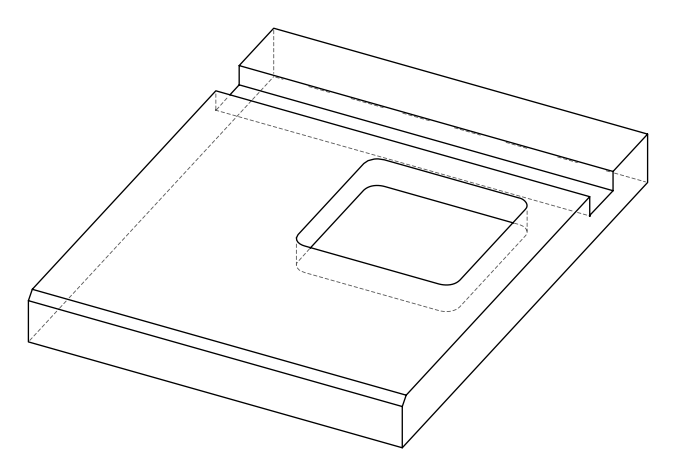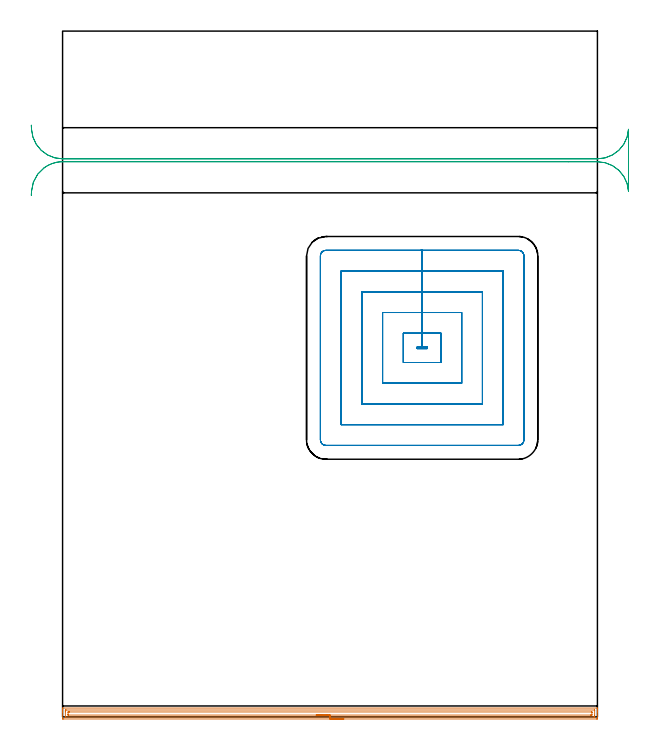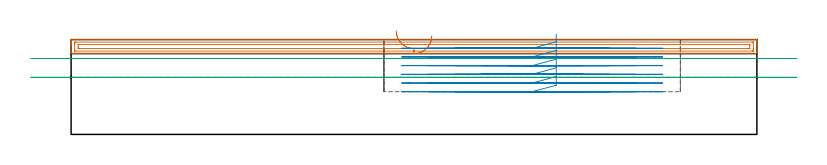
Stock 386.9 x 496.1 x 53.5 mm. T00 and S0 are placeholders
(PLAN: 3 operations, 2 tool changes, 36.2 min)
(1 AREA_MILL | FG_CHAMFER_SURFACE | UGT0205_001 | 9.5 min | 12073 mm3)
(2 MILL_RECTANGULAR_POCKET | POCKET_RECTANGULAR_STRAIGHT | UGT0201_136 | Follow Part, ap 5, ae 75% | 22.18 min | 787052 mm3)
(3 MILL_RECTANGULAR_SLOT | SLOT_RECTANGULAR | UGT0201_009 | Follow Part, ap 11.25, ae 75% | 4.52 min | 388349 mm3)
(TOOL UGT0205_001 | Chamfer Mill 20 x 3 x 45 deg. | D20 FL50 Z2)
(TOOL UGT0201_136 | Carbide End Mill 20.0 | D20 FL30 Z4)
(TOOL UGT0201_009 | End Mill 45 mm | D45 FL63 Z6)
(OP 1 AREA_MILL)
G17 G21 G94 G90
T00 M6
G54
G17 G0 G90 X203.45 Y-1.5 S1061 M3
G43 Z63.5 H0
Z55.6
G94 G1 X203.412 Z54.728 F250.
X203.298 Z53.863
X203.109 Z53.012
X202.847 Z52.18
X202.513 Z51.374
X202.11 Z50.6
X201.641 Z49.864
X201.11 Z49.172
X200.521 Z48.529
X199.878 Z47.939
X199.186 Z47.408
X198.45 Z46.94
X197.676 Z46.537
X196.87 Z46.203
X196.038 Z45.941
X195.186 Z45.752
X194.322 Z45.638
X193.45 Z45.6
X0.61
X0.178 Y-1.496 Z45.602
X0.01 Y-1.492 Z45.606
X0. Y-1.07 Z46.027
Y3.33 Z50.424
Y3.887 Z50.984
Y4.21 Z51.306
Y4.767 Z51.863
Y5.09 Z52.185
Y6.085 Z53.185
X0.01 Y6.394 Z53.493
X0.164 Y6.4 Z53.5
X386.736
X386.89 Y6.394 Z53.493
X386.9 Y6.084 Z53.184
Y5.735 Z52.834
Y5.09 Z52.185
Y3.887 Z50.984
Y3.33 Z50.424
Y-0.791 Z46.306
X386.897 Y-1.07 Z46.027
X386.89 Y-1.492 Z45.606
X386.722 Y-1.496 Z45.602
X386.29 Y-1.5 Z45.6
X193.45
Y-0.086 Z47.014
X2.289 Y-0.085 Z47.015
X2.033 Y-0.08 Z47.02
X2.01 Y-0.078 Z47.022
X2.005 Y-0.059 Z47.041
X2.001 Y-0.028 Z47.072
X2. Y0.001 Z47.101
Y0.2 Z47.3
Y3.72 Z50.82
X2.001 Y4.21 Z51.31
X2.003 Y4.597 Z51.697
X2.012 Y4.979 Z52.079
X2.396 Y4.984 Z52.084
X2.502 Y4.985 Z52.085
X384.611
X384.867 Y4.98 Z52.08
X384.89 Y4.978 Z52.078
X384.895 Y4.959 Z52.059
X384.899 Y4.928 Z52.028
X384.9 Y4.899 Z51.999
Y4.7 Z51.8
Y1.18 Z48.28
X384.899 Y0.69 Z47.79
X384.897 Y0.303 Z47.403
X384.888 Y-0.079 Z47.021
X384.504 Y-0.084 Z47.016
X384.398 Y-0.085 Z47.015
X193.45 Y-0.086 Z47.014
Y1.328 Z48.428
X4.426 Y1.329 Z48.429
X4.181 Y1.33 Z48.43
X4.1 Y1.332 Z48.432
X4.037 Y1.335 Z48.435
X4.01 Y1.345 Z48.445
X4.007 Y1.392 Z48.492
X4.003 Y1.57 Z48.67
X4. Y1.748 Z48.848
X4.002 Y3.33 Z50.43
X4.004 Y3.504 Z50.604
X4.01 Y3.561 Z50.661
X4.06 Y3.564 Z50.664
X4.181 Y3.567 Z50.667
X4.829 Y3.571 Z50.671
X5.074
X382.474
X382.719 Y3.57 Z50.67
X382.8 Y3.568 Z50.668
X382.863 Y3.565 Z50.665
X382.89 Y3.555 Z50.655
X382.893 Y3.508 Z50.608
X382.897 Y3.33 Z50.43
X382.9 Y3.152 Z50.252
X382.898 Y1.57 Z48.67
X382.896 Y1.396 Z48.496
X382.89 Y1.339 Z48.439
X382.84 Y1.335 Z48.435
X382.719 Y1.333 Z48.433
X382.071 Y1.329 Z48.429
X381.826 Y1.328 Z48.428
X193.45
X192.578 Z48.466
X191.713 Z48.58
X190.862 Z48.769
X190.03 Z49.031
X189.224 Z49.365
X188.45 Z49.768
X187.714 Z50.237
X187.022 Z50.768
X186.379 Z51.357
X185.79 Z52.
X185.258 Z52.693
X184.79 Z53.428
X184.387 Z54.202
X184.053 Z55.008
X183.791 Z55.84
X183.602 Z56.692
X183.488 Z57.557
X183.45 Z58.428
G0 Z63.5
M5
M2
(OP 2 MILL_RECTANGULAR_POCKET)
G17 G21 G94 G90
T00 M6
G54
G17 G0 G90 X273.7 Y261.617 S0 M3
G43 Z63.5 H0
Z56.5
G94 G1 Y277.5 Z52.244 F250.
X260.1 Z48.6
Y267.5
X256.5 F500.
Y266.4
X263.7
Y267.5
X260.1
Y277.5
X246.5
Y256.4
X273.7
Y277.5
X260.1
Y292.5
X231.5
Y241.4
X288.7
Y292.5
X260.1
Y307.5
X216.5
Y226.4
X303.7
Y307.5
X260.1
Y322.5
X201.5
Y211.4
X318.7
Y322.5
X260.1
Y337.5
X190.5
G3 X186.5 Y333.5 R4.
G1 Y200.4
G3 X190.5 Y196.4 R4.
G1 X329.7
G3 X333.7 Y200.4 R4.
G1 Y333.5
G3 X329.7 Y337.5 R4.
G1 X260.1
X259.1
G0 X273.7 Y261.617 Z51.6
G1 Y277.5 Z47.344 F250.
X260.1 Z43.7
Y267.5
X256.5 F500.
Y266.4
X263.7
Y267.5
X260.1
Y277.5
X246.5
Y256.4
X273.7
Y277.5
X260.1
Y292.5
X231.5
Y241.4
X288.7
Y292.5
X260.1
Y307.5
X216.5
Y226.4
X303.7
Y307.5
X260.1
Y322.5
X201.5
Y211.4
X318.7
Y322.5
X260.1
Y337.5
X190.5
G3 X186.5 Y333.5 R4.
G1 Y200.4
G3 X190.5 Y196.4 R4.
G1 X329.7
G3 X333.7 Y200.4 R4.
G1 Y333.5
G3 X329.7 Y337.5 R4.
G1 X260.1
X259.1
G0 X273.7 Y261.617 Z46.7
G1 Y277.5 Z42.444 F250.
X260.1 Z38.8
Y267.5
X256.5 F500.
Y266.4
X263.7
Y267.5
X260.1
Y277.5
X246.5
Y256.4
X273.7
Y277.5
X260.1
Y292.5
X231.5
Y241.4
X288.7
Y292.5
X260.1
Y307.5
X216.5
Y226.4
X303.7
Y307.5
X260.1
Y322.5
X201.5
Y211.4
X318.7
Y322.5
X260.1
Y337.5
X190.5
G3 X186.5 Y333.5 R4.
G1 Y200.4
G3 X190.5 Y196.4 R4.
G1 X329.7
G3 X333.7 Y200.4 R4.
G1 Y333.5
G3 X329.7 Y337.5 R4.
G1 X260.1
X259.1
G0 X273.7 Y261.617 Z41.8
G1 Y277.5 Z37.544 F250.
X260.1 Z33.9
Y267.5
X256.5 F500.
Y266.4
X263.7
Y267.5
X260.1
Y277.5
X246.5
Y256.4
X273.7
Y277.5
X260.1
Y292.5
X231.5
Y241.4
X288.7
Y292.5
X260.1
Y307.5
X216.5
Y226.4
X303.7
Y307.5
X260.1
Y322.5
X201.5
Y211.4
X318.7
Y322.5
X260.1
Y337.5
X190.5
G3 X186.5 Y333.5 R4.
G1 Y200.4
G3 X190.5 Y196.4 R4.
G1 X329.7
G3 X333.7 Y200.4 R4.
G1 Y333.5
G3 X329.7 Y337.5 R4.
G1 X260.1
X259.1
G0 X273.7 Y261.617 Z36.9
G1 Y277.5 Z32.644 F250.
X260.1 Z29.
Y267.5
X256.5 F500.
Y266.4
X263.7
Y267.5
X260.1
Y277.5
X246.5
Y256.4
X273.7
Y277.5
X260.1
Y292.5
X231.5
Y241.4
X288.7
Y292.5
X260.1
Y307.5
X216.5
Y226.4
X303.7
Y307.5
X260.1
Y322.5
X201.5
Y211.4
X318.7
Y322.5
X260.1
Y337.5
X190.5
G3 X186.5 Y333.5 R4.
G1 Y200.4
G3 X190.5 Y196.4 R4.
G1 X329.7
G3 X333.7 Y200.4 R4.
G1 Y333.5
G3 X329.7 Y337.5 R4.
G1 X260.1
X259.1
G0 X273.7 Y261.617 Z32.
G1 Y277.5 Z27.744 F250.
X260.1 Z24.1
Y267.5
X256.5 F500.
Y266.4
X263.7
Y267.5
X260.1
Y277.5
X246.5
Y256.4
X273.7
Y277.5
X260.1
Y292.5
X231.5
Y241.4
X288.7
Y292.5
X260.1
Y307.5
X216.5
Y226.4
X303.7
Y307.5
X260.1
Y322.5
X201.5
Y211.4
X318.7
Y322.5
X260.1
Y337.5
X190.5
G3 X186.5 Y333.5 R4.
G1 Y200.4
G3 X190.5 Y196.4 R4.
G1 X329.7
G3 X333.7 Y200.4 R4.
G1 Y333.5
G3 X329.7 Y337.5 R4.
G1 X260.1
X259.1
G0 Z63.5
M5
M2
(OP 3 MILL_RECTANGULAR_SLOT)
G17 G21 G94 G90
T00 M6
G54
G17 G0 G90 X-22.625 Y377.265 S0 M3
G43 Z63.5 H0
Z42.85
G94 G1 X-22.47 Y380.261 F250.
G2 X-13.261 Y397.277 R22.5 F500.
X-4.157 Y401.213 R22.5 F425.
X0. Y401.6 R22.5 F357.
G1 X365.819
X386.9 F500.
G2 X409.37 Y380.262 R22.5
G1 X409.4
Y425.038
X409.37
G2 X386.9 Y403.7 R22.5
G1 X0.
G2 X-22.47 Y425.039 R22.5
G1 X-22.625 Y428.035 F250.
G0 Y377.265 Z32.2
G1 X-22.47 Y380.261
G2 X-13.261 Y397.277 R22.5 F500.
X-4.157 Y401.213 R22.5 F409.
X0. Y401.6 R22.5 F344.
G1 X365.819
X386.9 F500.
G2 X409.37 Y380.262 R22.5
G1 X409.4
Y425.038
X409.37
G2 X386.9 Y403.7 R22.5
G1 X0.
G2 X-22.47 Y425.039 R22.5
G1 X-22.625 Y428.035 F250.
G0 Z63.5
M5
M2
